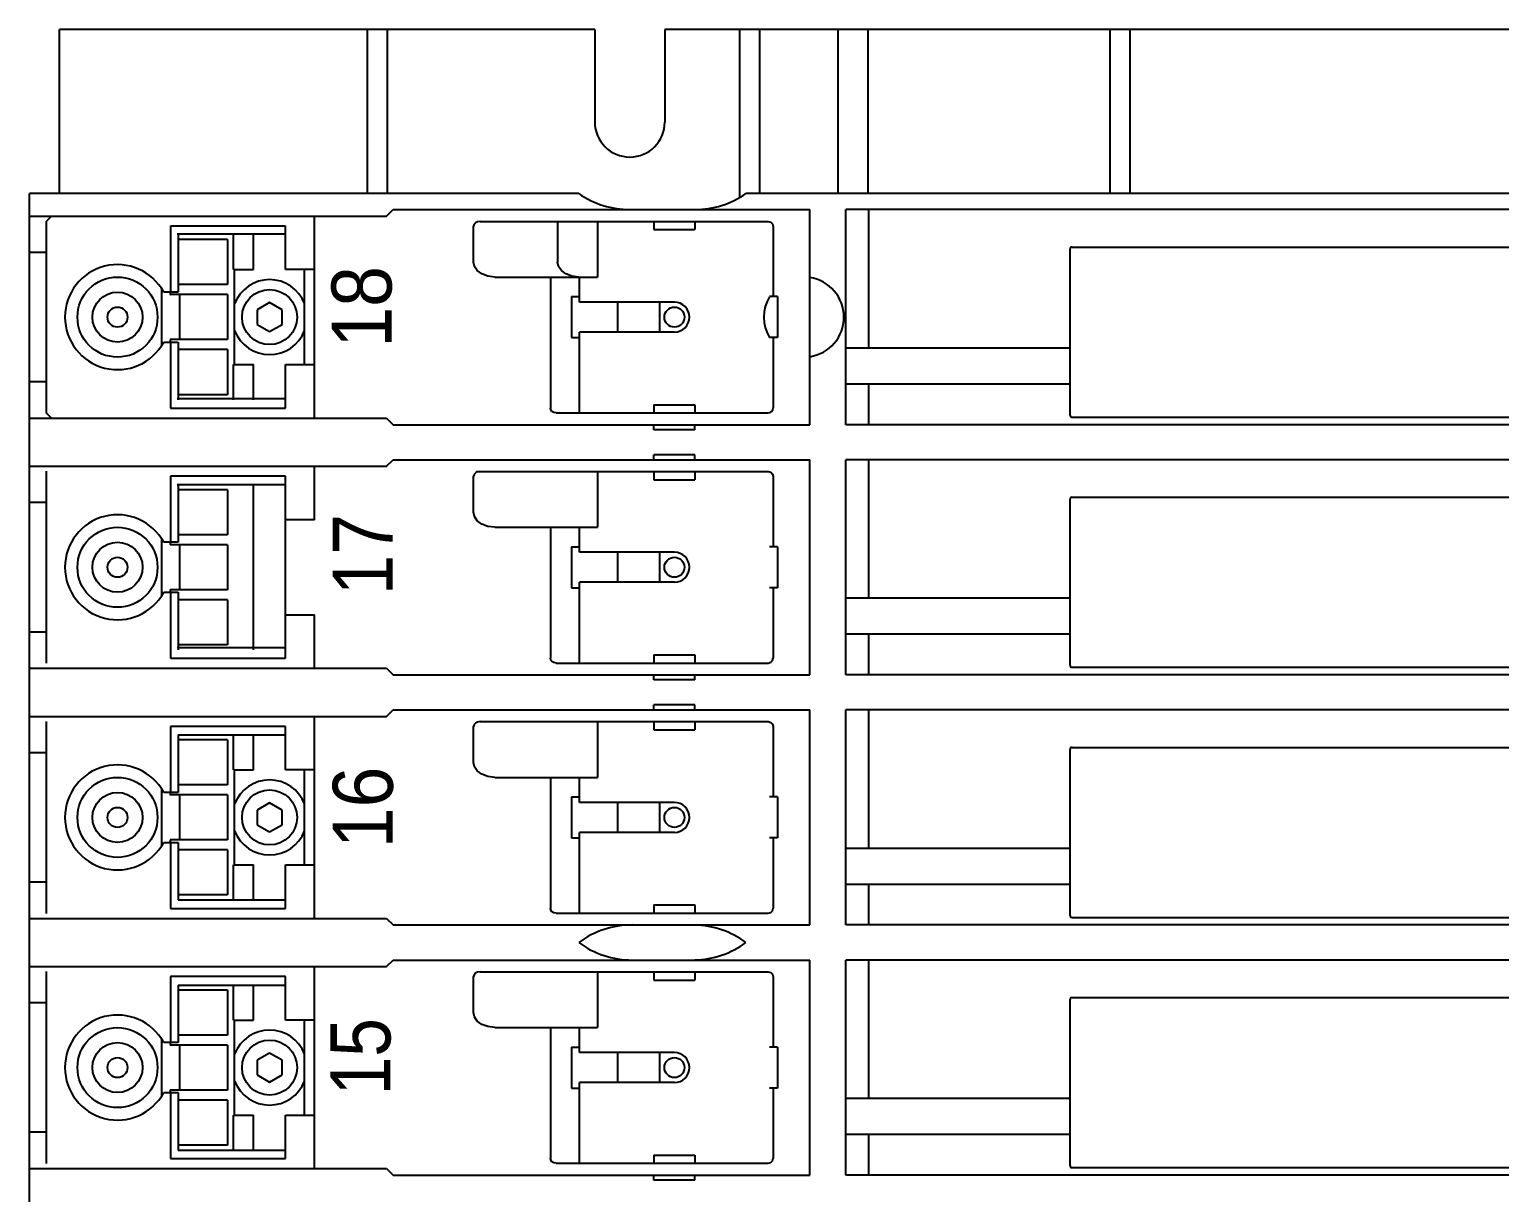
# Model space of a CAD drawing. Extents: x 10 to 610, y -247 to 1644.
# Drawn here: x 114.6 to 261.6, y 1064.8 to 1181.1 of the extents above; entities that cross this region are included whole.
import ezdxf
from ezdxf.enums import TextEntityAlignment as Align

# ---------------------------------------------------------------- set-up
doc = ezdxf.new("R2010")
doc.units = 0
doc.header["$LTSCALE"] = 5
doc.header["$MEASUREMENT"] = 0
doc.layers.get('0').update_dxf_attribs({"linetype": 'CONTINUOUS'})

# ---------------------------------------------------------------- blocks, each defined once
blk = doc.blocks.new('L50')
at = {"color": 7, "linetype": 'Continuous'}
for p, q in [((53.5, 482.5), (0, 482.5)), ((0, 466.1), (0, 482.5)), ((30.8, 466.1), (30.8, 482.5)), ((32.8, 466.1), (32.8, 482.5)), ((53.5, 482.5), (53.5, 473.25)), ((60.5, 482.5), (60.5, 473.25)), ((243.5, 482.5), (60.5, 482.5)), ((68, 465.77), (68, 482.5)), ((70, 466.1), (70, 482.5)), ((77.8, 482.5), (77.8, 466.1)), ((80.8, 482.5), (80.8, 466.1)), ((105, 466.1), (105, 482.5)), ((107, 466.1), (107, 482.5)), ((51.9, 466.1), (-3, 466.1)), ((-3, 316.4), (-3, 466.1)), ((241.88, 466.1), (68.6, 466.1)), ((32.7, 463.85), (33.35, 464.5)), ((33.35, 464.5), (75, 464.5)), ((75, 443), (75, 464.5)), ((78.6, 443), (78.6, 464.5)), ((257.75, 464.5), (78.6, 464.5)), ((80.9, 450.65), (80.9, 464.5)), ((-3, 463.85), (32.7, 463.85)), ((-0.8, 463.85), (-1.3, 463.35)), ((-1.3, 444.15), (-1.3, 463.35)), ((22.6, 462.85), (11.1, 462.85)), ((11.1, 462.85), (11.1, 456.25)), ((22.6, 458.5), (22.6, 462.85)), ((25.5, 443.65), (25.5, 463.85)), ((41.43, 463.03), (41.38, 462.85)), ((41.38, 459.25), (41.38, 462.85)), ((41.57, 463.18), (41.43, 463.03)), ((41.79, 463.28), (41.57, 463.18)), ((42.04, 463.32), (41.79, 463.28)), ((42.04, 463.32), (70.83, 463.32)), ((49.78, 463.32), (49.78, 459.25)), ((53.76, 463.32), (53.76, 457.75)), ((59.41, 463.32), (59.41, 462.5)), ((63.51, 463.32), (63.51, 462.5)), ((70.83, 463.32), (71.08, 463.25)), ((71.08, 463.25), (71.26, 463.07)), ((71.26, 463.07), (71.33, 462.82)), ((11.75, 462.07), (22.6, 462.07)), ((11.85, 462), (11.85, 456.25)), ((16.8, 461.5), (11.85, 461.5)), ((16.8, 461.5), (16.8, 457)), ((17.4, 458.5), (17.4, 462)), ((19.4, 458.5), (19.4, 462)), ((59.41, 462.5), (63.51, 462.5)), ((71.33, 462.82), (71.33, 455.8)), ((-1.3, 460.22), (-3, 460.22)), ((101, 443.95), (101, 460.55)), ((101.2, 460.75), (239.8, 460.75)), ((17.4, 458.5), (19.4, 458.5)), ((17.5, 449), (17.5, 458.5)), ((25.5, 458.5), (22.6, 458.5)), ((24.5, 449), (24.5, 458.5)), ((41.47, 458.81), (41.38, 459.25)), ((41.76, 458.4), (41.47, 458.81)), ((49.87, 458.81), (49.78, 459.25)), ((50.16, 458.4), (49.87, 458.81)), ((16.8, 457), (11.85, 457)), ((42.21, 458.06), (41.76, 458.4)), ((42.8, 457.84), (42.21, 458.06)), ((43.5, 457.75), (42.8, 457.84)), ((43.5, 457.75), (53.76, 457.75)), ((49.06, 457.75), (49.06, 444.66)), ((50.61, 458.06), (50.16, 458.4)), ((51.2, 457.84), (50.61, 458.06)), ((51.9, 457.75), (51.2, 457.84)), ((51.96, 455.25), (51.96, 457.75)), ((10.2, 456.55), (10.2, 450.95)), ((11.85, 456.25), (10.42, 456.25)), ((11.05, 456.25), (11.05, 456)), ((11.05, 456.03), (11.14, 456.01)), ((16.8, 456), (11.05, 456)), ((12.01, 456), (12.01, 451.5)), ((16.8, 456), (16.8, 451.5)), ((51.16, 455.8), (51.16, 451.7)), ((51.16, 455.8), (51.96, 455.8)), ((71.76, 455.8), (70.96, 455.8)), ((71.76, 455.8), (71.76, 451.7)), ((21, 455.2), (19.75, 454.48)), ((19.75, 454.48), (19.75, 453.02)), ((22.25, 454.48), (21, 455.2)), ((22.25, 453.02), (22.25, 454.48)), ((61.46, 455.25), (51.96, 455.25)), ((55.76, 455.25), (55.76, 452.25)), ((59.96, 455.25), (59.96, 452.25)), ((19.75, 453.02), (21, 452.3)), ((21, 452.3), (22.25, 453.02)), ((10.42, 451.25), (11.85, 451.25)), ((16.8, 451.5), (11.05, 451.5)), ((11.05, 451.5), (11.05, 451.25)), ((11.14, 451.49), (11.05, 451.47)), ((11.1, 451.25), (11.1, 444.65)), ((11.85, 451.25), (11.85, 445.5)), ((51.16, 451.7), (51.96, 451.7)), ((51.96, 444.18), (51.96, 452.25)), ((61.46, 452.25), (51.96, 452.25)), ((71.76, 451.7), (70.96, 451.7)), ((71.33, 451.7), (71.33, 444.69)), ((16.8, 450.5), (11.85, 450.5)), ((16.8, 450.5), (16.8, 446)), ((101, 450.65), (78.6, 450.65)), ((17.4, 449), (19.4, 449)), ((17.4, 445.5), (17.4, 449)), ((19.4, 445.5), (19.4, 449)), ((22.6, 449), (25.5, 449)), ((22.6, 444.65), (22.6, 449)), ((-1.3, 447.28), (-3, 447.28)), ((101, 447.05), (78.6, 447.05)), ((80.9, 443), (80.9, 447.05)), ((11.75, 445.62), (22.6, 445.62)), ((16.8, 446), (11.85, 446)), ((-0.8, 443.65), (-1.3, 444.15)), ((11.1, 444.65), (22.6, 444.65)), ((49.1, 444.48), (49.06, 444.66)), ((49.22, 444.33), (49.1, 444.48)), ((49.4, 444.22), (49.22, 444.33)), ((49.64, 444.18), (49.4, 444.22)), ((49.64, 444.18), (70.82, 444.18)), ((59.41, 445), (59.41, 444.18)), ((59.41, 445), (63.51, 445)), ((63.51, 445), (63.51, 444.18)), ((101.2, 443.75), (239.8, 443.75)), ((-3, 443.65), (32.7, 443.65)), ((32.7, 443.65), (33.35, 443)), ((33.35, 443), (75, 443)), ((59.41, 442.5), (59.41, 443)), ((63.51, 442.5), (59.41, 442.5)), ((63.51, 442.5), (63.51, 443)), ((257.75, 443), (78.6, 443)), ((32.7, 438.85), (33.35, 439.5)), ((33.35, 439.5), (75, 439.5)), ((63.51, 440), (59.41, 440)), ((59.41, 439.5), (59.41, 440)), ((63.51, 439.5), (63.51, 440)), ((75, 418), (75, 439.5)), ((78.6, 418), (78.6, 439.5)), ((257.75, 439.5), (78.6, 439.5)), ((80.9, 425.65), (80.9, 439.5)), ((-3, 438.85), (32.7, 438.85)), ((-1.3, 419.15), (-1.3, 438.35)), ((25.5, 433.5), (25.5, 438.85)), ((41.43, 438.03), (41.38, 437.85)), ((41.7, 438.32), (41.43, 438.03)), ((41.7, 438.32), (70.83, 438.32)), ((53.76, 438.32), (53.76, 432.75)), ((59.41, 438.32), (59.41, 437.5)), ((63.51, 438.32), (63.51, 437.5)), ((70.83, 438.32), (71.08, 438.25)), ((71.08, 438.25), (71.26, 438.07)), ((71.26, 438.07), (71.33, 437.82)), ((22.6, 437.85), (11.1, 437.85)), ((11.1, 437.85), (11.1, 431.25)), ((11.75, 437.03), (22.6, 437.03)), ((11.85, 437), (11.85, 431.25)), ((16.8, 436.5), (11.85, 436.5)), ((16.8, 436.5), (16.8, 432)), ((19.4, 420.5), (19.4, 437)), ((22.6, 419.65), (22.6, 437.85)), ((41.38, 434.25), (41.38, 437.85)), ((59.41, 437.5), (63.51, 437.5)), ((71.33, 437.82), (71.33, 430.8)), ((-1.3, 435.22), (-3, 435.22)), ((101, 418.95), (101, 435.55)), ((101.2, 435.75), (239.8, 435.75)), ((25.5, 433.5), (22.6, 433.5)), ((41.47, 433.81), (41.38, 434.25)), ((41.76, 433.4), (41.47, 433.81)), ((16.8, 432), (11.85, 432)), ((42.21, 433.06), (41.76, 433.4)), ((42.8, 432.84), (42.21, 433.06)), ((43.5, 432.75), (42.8, 432.84)), ((43.5, 432.75), (53.76, 432.75)), ((49.06, 432.75), (49.06, 419.66)), ((51.96, 430.25), (51.96, 432.75)), ((10.2, 431.55), (10.2, 425.95)), ((11.85, 431.25), (10.42, 431.25)), ((11.05, 431.25), (11.05, 431)), ((11.05, 431.03), (11.14, 431.01)), ((16.8, 431), (11.05, 431)), ((12.01, 431), (12.01, 426.5)), ((16.8, 431), (16.8, 426.5)), ((51.16, 430.8), (51.96, 430.8)), ((51.16, 430.8), (51.16, 426.7)), ((71.76, 430.8), (70.96, 430.8)), ((71.76, 430.8), (71.76, 426.7)), ((61.46, 430.25), (51.96, 430.25)), ((55.76, 430.25), (55.76, 427.25)), ((59.96, 430.25), (59.96, 427.25)), ((10.42, 426.25), (11.85, 426.25)), ((16.8, 426.5), (11.05, 426.5)), ((11.05, 426.5), (11.05, 426.25)), ((11.14, 426.49), (11.05, 426.47)), ((11.1, 426.25), (11.1, 419.65)), ((11.85, 426.25), (11.85, 420.5)), ((51.16, 426.7), (51.96, 426.7)), ((61.46, 427.25), (51.96, 427.25)), ((51.96, 419.18), (51.96, 427.25)), ((71.76, 426.7), (70.96, 426.7)), ((71.33, 426.7), (71.33, 419.68)), ((16.8, 425.5), (11.85, 425.5)), ((16.8, 425.5), (16.8, 421)), ((101, 425.65), (78.6, 425.65)), ((22.6, 424), (25.5, 424)), ((25.5, 418.65), (25.5, 424)), ((-1.3, 422.28), (-3, 422.28)), ((101, 422.05), (78.6, 422.05)), ((80.9, 418), (80.9, 422.05)), ((11.75, 420.72), (22.6, 420.72)), ((16.8, 421), (11.85, 421)), ((11.1, 419.65), (22.6, 419.65)), ((49.1, 419.48), (49.06, 419.66)), ((49.22, 419.33), (49.1, 419.48)), ((49.4, 419.22), (49.22, 419.33)), ((49.64, 419.18), (49.4, 419.22)), ((49.64, 419.18), (70.83, 419.18)), ((59.41, 420), (63.51, 420)), ((59.41, 420), (59.41, 419.18)), ((63.51, 420), (63.51, 419.18)), ((70.83, 419.18), (71.08, 419.25)), ((71.08, 419.25), (71.26, 419.43)), ((71.26, 419.43), (71.33, 419.68)), ((-3, 418.65), (32.7, 418.65)), ((32.7, 418.65), (33.35, 418)), ((33.35, 418), (75, 418)), ((59.41, 417.5), (59.41, 418)), ((63.51, 417.5), (59.41, 417.5)), ((63.51, 417.5), (63.51, 418)), ((257.75, 418), (78.6, 418)), ((101.2, 418.75), (239.8, 418.75)), ((32.7, 413.85), (33.35, 414.5)), ((33.35, 414.5), (75, 414.5)), ((63.51, 415), (59.41, 415)), ((59.41, 414.5), (59.41, 415)), ((63.51, 414.5), (63.51, 415)), ((75, 393), (75, 414.5)), ((78.6, 393), (78.6, 414.5)), ((257.75, 414.5), (78.6, 414.5)), ((80.9, 400.65), (80.9, 414.5)), ((-3, 413.85), (32.7, 413.85)), ((-1.3, 394.15), (-1.3, 413.35)), ((25.5, 393.65), (25.5, 413.85)), ((41.43, 413.03), (41.38, 412.85)), ((41.57, 413.18), (41.43, 413.03)), ((41.79, 413.28), (41.57, 413.18)), ((42.04, 413.32), (41.79, 413.28)), ((42.04, 413.32), (70.83, 413.32)), ((53.76, 413.32), (53.76, 407.75)), ((59.41, 413.32), (59.41, 412.5)), ((63.51, 413.32), (63.51, 412.5)), ((70.83, 413.32), (71.08, 413.25)), ((71.08, 413.25), (71.26, 413.07)), ((71.26, 413.07), (71.33, 412.82)), ((22.6, 412.85), (11.1, 412.85)), ((11.1, 412.85), (11.1, 406.25)), ((11.85, 412), (22.6, 412)), ((11.85, 412), (11.85, 406.25)), ((16.8, 411.5), (11.85, 411.5)), ((16.8, 411.5), (16.8, 407)), ((17.4, 408.5), (17.4, 412)), ((19.4, 408.5), (19.4, 412)), ((22.6, 408.5), (22.6, 412.85)), ((41.38, 409.25), (41.38, 412.85)), ((59.41, 412.5), (63.51, 412.5)), ((71.33, 412.82), (71.33, 405.8)), ((-1.3, 410.22), (-3, 410.22)), ((101, 393.95), (101, 410.55)), ((101.2, 410.75), (239.8, 410.75)), ((17.4, 408.5), (19.4, 408.5)), ((17.5, 399), (17.5, 408.5)), ((25.5, 408.5), (22.6, 408.5)), ((24.5, 399), (24.5, 408.5)), ((41.47, 408.81), (41.38, 409.25)), ((41.76, 408.4), (41.47, 408.81)), ((16.8, 407), (11.85, 407)), ((42.21, 408.06), (41.76, 408.4)), ((42.8, 407.84), (42.21, 408.06)), ((43.5, 407.75), (42.8, 407.84)), ((43.5, 407.75), (53.76, 407.75)), ((49.06, 407.75), (49.06, 394.66)), ((51.96, 405.25), (51.96, 407.75)), ((10.2, 406.55), (10.2, 400.95)), ((11.85, 406.25), (10.42, 406.25)), ((11.05, 406.25), (11.05, 406)), ((11.05, 406.03), (11.14, 406.01)), ((16.8, 406), (11.05, 406)), ((12.01, 406), (12.01, 401.5)), ((16.8, 406), (16.8, 401.5)), ((51.16, 405.8), (51.96, 405.8)), ((51.16, 405.8), (51.16, 401.7)), ((71.76, 405.8), (70.96, 405.8)), ((71.76, 405.8), (71.76, 401.7)), ((21, 405.2), (19.75, 404.48)), ((19.75, 404.48), (19.75, 403.02)), ((22.25, 404.48), (21, 405.2)), ((22.25, 403.02), (22.25, 404.48)), ((61.46, 405.25), (51.96, 405.25)), ((55.76, 405.25), (55.76, 402.25)), ((59.96, 405.25), (59.96, 402.25)), ((19.75, 403.02), (21, 402.3)), ((21, 402.3), (22.25, 403.02)), ((10.42, 401.25), (11.85, 401.25)), ((16.8, 401.5), (11.05, 401.5)), ((11.05, 401.5), (11.05, 401.25)), ((11.14, 401.49), (11.05, 401.47)), ((11.1, 401.25), (11.1, 394.65)), ((11.85, 401.25), (11.85, 395.5)), ((51.16, 401.7), (51.96, 401.7)), ((61.46, 402.25), (51.96, 402.25)), ((51.96, 394.18), (51.96, 402.25)), ((71.76, 401.7), (70.96, 401.7)), ((71.33, 401.7), (71.33, 394.68)), ((16.8, 400.5), (11.85, 400.5)), ((16.8, 400.5), (16.8, 396)), ((101, 400.65), (78.6, 400.65)), ((17.4, 399), (19.4, 399)), ((17.4, 395.5), (17.4, 399)), ((19.4, 395.5), (19.4, 399)), ((22.6, 399), (25.5, 399)), ((22.6, 394.65), (22.6, 399)), ((-1.3, 397.28), (-3, 397.28)), ((101, 397.05), (78.6, 397.05)), ((80.9, 393), (80.9, 397.05)), ((16.8, 396), (11.85, 396)), ((11.85, 395.5), (22.6, 395.5)), ((11.1, 394.65), (22.6, 394.65)), ((49.1, 394.48), (49.06, 394.66)), ((49.22, 394.33), (49.1, 394.48)), ((49.4, 394.22), (49.22, 394.33)), ((49.64, 394.18), (49.4, 394.22)), ((49.64, 394.18), (70.83, 394.18)), ((59.41, 395), (63.51, 395)), ((59.41, 395), (59.41, 394.18)), ((63.51, 395), (63.51, 394.18)), ((70.83, 394.18), (71.08, 394.25)), ((71.08, 394.25), (71.26, 394.43)), ((71.26, 394.43), (71.33, 394.68)), ((-3, 393.65), (32.7, 393.65)), ((32.7, 393.65), (33.35, 393)), ((33.35, 393), (75, 393)), ((257.75, 393), (78.6, 393)), ((101.2, 393.75), (239.8, 393.75)), ((32.7, 388.85), (33.35, 389.5)), ((33.35, 389.5), (75, 389.5)), ((75, 368), (75, 389.5)), ((257.75, 389.5), (78.6, 389.5)), ((78.6, 368), (78.6, 389.5)), ((80.9, 375.65), (80.9, 389.5)), ((-3, 388.85), (32.7, 388.85)), ((-1.3, 369.15), (-1.3, 388.35)), ((25.5, 368.65), (25.5, 388.85)), ((41.43, 388.03), (41.38, 387.85)), ((41.57, 388.18), (41.43, 388.03)), ((41.79, 388.28), (41.57, 388.18)), ((42.04, 388.32), (41.79, 388.28)), ((42.04, 388.32), (70.83, 388.32)), ((53.76, 388.32), (53.76, 382.75)), ((59.41, 388.32), (59.41, 387.5)), ((63.51, 388.32), (63.51, 387.5)), ((70.83, 388.32), (71.08, 388.25)), ((71.08, 388.25), (71.26, 388.07)), ((71.26, 388.07), (71.33, 387.82)), ((22.6, 387.85), (11.1, 387.85)), ((11.1, 387.85), (11.1, 381.25)), ((11.85, 387), (22.6, 387)), ((11.85, 387), (11.85, 381.25)), ((16.8, 386.5), (11.85, 386.5)), ((16.8, 386.5), (16.8, 382)), ((17.4, 383.5), (17.4, 387)), ((19.4, 383.5), (19.4, 387)), ((22.6, 383.5), (22.6, 387.85)), ((41.38, 384.25), (41.38, 387.85)), ((59.41, 387.5), (63.51, 387.5)), ((71.33, 387.82), (71.33, 380.8)), ((-1.3, 385.22), (-3, 385.22)), ((101, 368.95), (101, 385.55)), ((101.2, 385.75), (239.8, 385.75)), ((17.4, 383.5), (19.4, 383.5)), ((17.5, 374), (17.5, 383.5)), ((25.5, 383.5), (22.6, 383.5)), ((24.5, 374), (24.5, 383.5)), ((41.47, 383.81), (41.38, 384.25)), ((41.76, 383.4), (41.47, 383.81)), ((42.21, 383.06), (41.76, 383.4)), ((42.8, 382.84), (42.21, 383.06)), ((43.5, 382.75), (42.8, 382.84)), ((43.5, 382.75), (53.76, 382.75)), ((49.06, 382.75), (49.06, 369.66)), ((51.96, 380.25), (51.96, 382.75)), ((10.2, 381.55), (10.2, 375.95)), ((11.85, 381.25), (10.42, 381.25)), ((11.05, 381.25), (11.05, 381)), ((11.05, 381.03), (11.14, 381.01)), ((16.8, 381), (11.05, 381)), ((16.8, 382), (11.85, 382)), ((12.01, 381), (12.01, 376.5)), ((16.8, 381), (16.8, 376.5)), ((51.16, 380.8), (51.96, 380.8)), ((51.16, 380.8), (51.16, 376.7)), ((71.76, 380.8), (70.96, 380.8)), ((71.76, 380.8), (71.76, 376.7)), ((21, 380.2), (19.75, 379.48)), ((19.75, 379.48), (19.75, 378.02)), ((22.25, 379.48), (21, 380.2)), ((22.25, 378.02), (22.25, 379.48)), ((61.46, 380.25), (51.96, 380.25)), ((55.76, 380.25), (55.76, 377.25)), ((59.96, 380.25), (59.96, 377.25)), ((19.75, 378.02), (21, 377.3)), ((21, 377.3), (22.25, 378.02)), ((10.42, 376.25), (11.85, 376.25)), ((16.8, 376.5), (11.05, 376.5)), ((11.05, 376.5), (11.05, 376.25)), ((11.14, 376.49), (11.05, 376.47)), ((11.1, 376.25), (11.1, 369.65)), ((11.85, 376.25), (11.85, 370.5)), ((51.16, 376.7), (51.96, 376.7)), ((61.46, 377.25), (51.96, 377.25)), ((51.96, 369.18), (51.96, 377.25)), ((71.76, 376.7), (70.96, 376.7)), ((71.33, 376.7), (71.33, 369.68)), ((16.8, 375.5), (11.85, 375.5)), ((16.8, 375.5), (16.8, 371)), ((101, 375.65), (78.6, 375.65)), ((17.4, 374), (19.4, 374)), ((17.4, 370.5), (17.4, 374)), ((19.4, 370.5), (19.4, 374)), ((22.6, 374), (25.5, 374)), ((22.6, 369.65), (22.6, 374)), ((-1.3, 372.28), (-3, 372.28)), ((101, 372.05), (78.6, 372.05)), ((80.9, 368), (80.9, 372.05)), ((16.8, 371), (11.85, 371)), ((11.85, 370.5), (22.6, 370.5)), ((11.1, 369.65), (22.6, 369.65)), ((49.1, 369.48), (49.06, 369.66)), ((49.22, 369.33), (49.1, 369.48)), ((49.4, 369.22), (49.22, 369.33)), ((49.64, 369.18), (49.4, 369.22)), ((49.64, 369.18), (70.83, 369.18)), ((59.41, 370), (63.51, 370)), ((59.41, 370), (59.41, 369.18)), ((63.51, 370), (63.51, 369.18)), ((70.83, 369.18), (71.08, 369.25)), ((71.08, 369.25), (71.26, 369.43)), ((71.26, 369.43), (71.33, 369.68)), ((-3, 368.65), (32.7, 368.65)), ((32.7, 368.65), (33.35, 368)), ((33.35, 368), (75, 368)), ((59.41, 367.5), (59.41, 368)), ((63.51, 367.5), (59.41, 367.5)), ((63.51, 367.5), (63.51, 368)), ((257.75, 368), (78.6, 368)), ((101.2, 368.75), (239.8, 368.75))]:
    blk.add_line(p, q, dxfattribs=at)
for centre, radius in [((5.8, 453.75), 4), ((5.8, 453.75), 2.5), ((21, 453.75), 2.75), ((5.8, 453.75), 1), ((61.46, 453.75), 1), ((5.8, 428.75), 4), ((5.8, 428.75), 2.5), ((5.8, 428.75), 1), ((61.46, 428.75), 1), ((5.8, 403.75), 4), ((5.8, 403.75), 2.5), ((21, 403.75), 2.75), ((5.8, 403.75), 1), ((61.46, 403.75), 1), ((5.8, 378.75), 4), ((5.8, 378.75), 2.5), ((21, 378.75), 2.75), ((5.8, 378.75), 1), ((61.46, 378.75), 1)]:
    blk.add_circle(centre, radius, dxfattribs=at)
for centre, radius, start, end in [((57, 473.25), 3.5, 180, 0), ((57.02, 473.5), 9, 235.3079, 270), ((63.48, 473.5), 9, 270.2033, 304.6921), ((101.2, 460.55), 0.2, 90, 180), ((5.8, 453.75), 5.25, 28.4369, 331.5631), ((21, 453.75), 3.75, 21.0395, 158.9605), ((74.4, 453.75), 4, 278.6269, 81.3731), ((74.4, 453.75), 4, 149.3166, 210.6672), ((61.46, 453.75), 1.5, 270, 90), ((21, 453.75), 3.75, 201.0395, 338.9605), ((70.82, 444.69), 0.504, 270, 0), ((101.2, 443.95), 0.2, 180, 270), ((101.2, 435.55), 0.2, 90, 180), ((5.8, 428.75), 5.25, 28.4369, 331.5631), ((61.46, 428.75), 1.5, 270, 90), ((101.2, 418.95), 0.2, 180, 270), ((101.2, 410.55), 0.2, 90, 180), ((5.8, 403.75), 5.25, 28.4369, 331.5631), ((21, 403.75), 3.75, 21.0395, 158.9605), ((61.46, 403.75), 1.5, 270, 90), ((21, 403.75), 3.75, 201.0395, 338.9605), ((101.2, 393.95), 0.2, 180, 270), ((57.23, 384), 9, 90, 126.3361), ((63.27, 384), 9, 53.6639, 88.6172), ((57.23, 398.5), 9, 233.6639, 270), ((63.27, 398.5), 9, 271.3828, 306.3361), ((101.2, 385.55), 0.2, 90, 180), ((5.8, 378.75), 5.25, 28.4369, 331.5631), ((21, 378.75), 3.75, 21.0395, 158.9605), ((61.46, 378.75), 1.5, 270, 90), ((21, 378.75), 3.75, 201.0395, 338.9605), ((101.2, 368.95), 0.2, 180, 270)]:
    blk.add_arc(centre, radius, start, end, dxfattribs=at)
for s, width, p, p2 in [('18', 1.017857, (33.19, 450.7), (33.19, 458.85)), ('17', 1.017857, (33.31, 425.94), (33.31, 434.08)), ('16', 1.017857, (33.31, 400.68), (33.31, 408.82)), ('15', 0.964286, (33.08, 375.97), (33.08, 383.69))]:
    blk.add_text(s, height=6, rotation=90, dxfattribs=dict(at, width=width)).set_placement(p, p2, align=Align.FIT)

msp = doc.modelspace()

# ---------------------------------------------------------------- block references
at = {"linetype": 'Continuous'}
msp.add_blockref('L50', (117.65, 698.58), dxfattribs=at)

doc.saveas('drawing.dxf')
